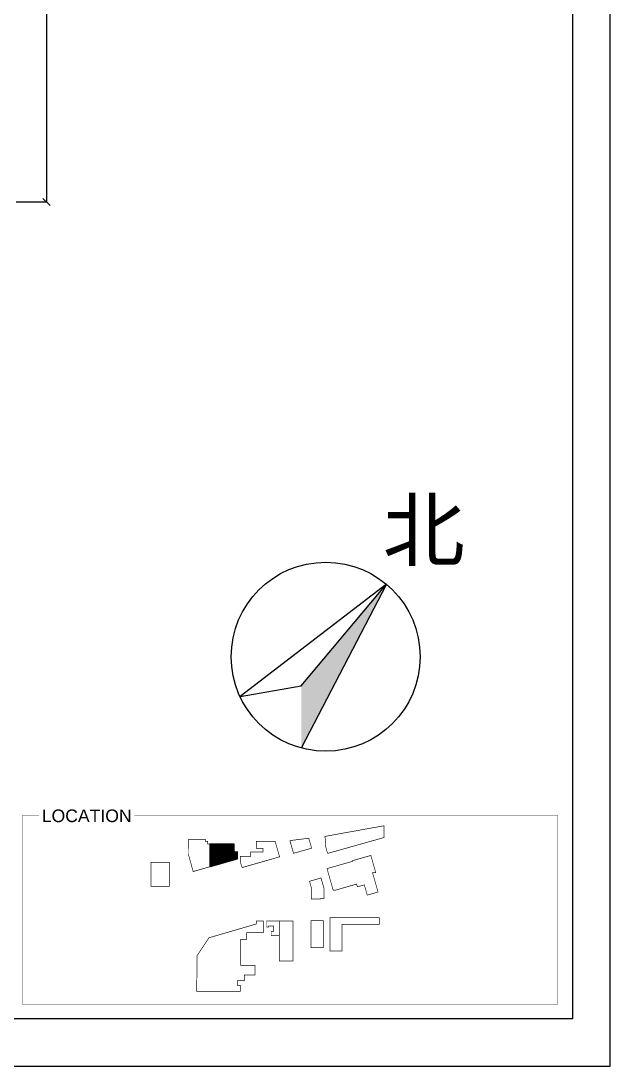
# Model space of a CAD drawing. Header units: inches. Extents: x -17552 to 25993, y -16862 to 13931.
# Drawn here: x 16287 to 25993, y -16862 to 354 of the extents above; entities that cross this region are included whole.
import ezdxf

# ---------------------------------------------------------------- set-up
doc = ezdxf.new("R2010")
doc.units = ezdxf.units.IN
doc.header["$MEASUREMENT"] = 0
doc.layers.add('DIM', color=3, linetype='Continuous')
doc.styles.add('3F_2017.02$0$H1', font='swisscl.ttf')
doc.styles.get("Standard").update_dxf_attribs({"font": 'arial.ttf'})
doc.dimstyles.new('DIM-200MM', dxfattribs={"dimtxt": 200, "dimasz": 120, "dimexe": 10, "dimexo": 10, "dimgap": 0.7, "dimtad": 1, "dimdec": 0, "dimrnd": 5, "dimzin": 1, "dimdsep": 46, "dimtxsty": 'Standard', "dimblk": 'OBLIQUE', "dimcen": 0.5, "dimdle": 1, "dimclrd": 256, "dimclre": 256, "dimclrt": 7, "dimaunit": 1, "dimadec": 0, "dimazin": 0, "dimtfac": 1, "dimtdec": 0, "dimtix": 1, "dimtmove": 2, "dimatfit": 3, "dimfxl": 0, "dimtolj": 1, "dimtzin": 1, "dimarcsym": 0})

# ---------------------------------------------------------------- blocks, each defined once
blk = doc.blocks.new('3F_2017.02$0$A$C11E260BE')
blk.add_hatch(color=256).paths.add_polyline_path([(5592, 3026), (8455, 1855), (2523, 8881)])
for p, q in [((5592, 3026), (2523, 8881)), ((2523, 8881), (8455, 1855)), ((2523, 8881), (4926, 5))]:
    blk.add_line(p, q)
at = {"ltscale": 0.1}
blk.add_line((4926, 5), (5592, 3026), dxfattribs=at)
blk.add_circle((4709, 4709), 4709)
at = {"style": '3F_2017.02$0$H1'}
blk.add_text('北', height=3000, rotation=67.6314, dxfattribs=at).set_placement((1339, 9169))
blk = doc.blocks.new('_Oblique')
at = {"color": 0, "linetype": 'ByBlock', "lineweight": -2}
blk.add_line((-0.5, -0.5), (0.5, 0.5), dxfattribs=at)
blk = doc.blocks.new('*D92')
at = {"layer": 'DEFPOINTS', "color": 0, "transparency": 16777216}
for p in [(12579, 9861), (15079, -2629), (16708, -2629)]:
    blk.add_point(p, dxfattribs=at)
at = {"layer": 'DIM', "lineweight": -2, "transparency": 16777216}
for p, q in [((16208, 9861), (16718, 9861)), ((16708, 9862), (16708, -2630)), ((16208, -2629), (16718, -2629))]:
    blk.add_line(p, q, dxfattribs=at)
at = {"layer": 'DIM', "lineweight": -2, "transparency": 16777216, "xscale": 120, "yscale": 120, "zscale": 120}
for p, rotation in [((16708, 9861), 90), ((16708, -2629), 270)]:
    blk.add_blockref('_Oblique', p, dxfattribs=dict(at, rotation=rotation))
at = {"layer": 'DIM', "color": 7, "transparency": 16777216, "insert": (16605, 3616), "char_height": 200, "attachment_point": 5, "rotation": 90}
blk.add_mtext('\\A1;12490', dxfattribs=at)

msp = doc.modelspace()

# ---------------------------------------------------------------- hatches: boundary and pattern name
at = {"ltscale": 300}
h = msp.add_hatch(dxfattribs=at)
h.set_pattern_fill('ANSI31', color=256)
h.set_pattern_definition([(45, (-8171.4997, 190.09618), (-0.08838834765, 0.08838834765), [])])
h.paths.add_polyline_path([(19401.6, -13202.4), (19399.6, -13578.7), (19855.6, -13448.2), (19855.6, -13331.4), (19801.6, -13331.4), (19801.6, -13202.4)])

# ---------------------------------------------------------------- linework, layer by layer
msp.add_lwpolyline([(-16930.1, 13153.4), (25371.4, 13153.4), (25371.4, -16084.3), (-16930.1, -16084.3)], close=True)
for points in [[(23919.8, -16861.9), (25993.4, -16861.9), (25993.4, 11857.4)], [(-17552.2, -14788.3), (-17552.2, -16861.9), (23919.8, -16861.9)]]:
    msp.add_lwpolyline(points)
at = {"const_width": 5.18}
msp.add_lwpolyline([(18154.5, -12734.6), (25131.4, -12734.6), (25131.4, -15844.3), (16307.6, -15844.3), (16307.6, -12734.6), (16587.3, -12734.6)], dxfattribs=at)
at = {"ltscale": 300, "const_width": 10.8, "elevation": 0}
msp.add_lwpolyline([(21306.1, -13242.9), (21339.4, -13359.2), (22270.6, -13096.8), (22270.6, -12902.8), (21297.6, -13078.5), (21306.1, -13242.9)], dxfattribs=at)
at = {"ltscale": 300, "const_width": 10.8}
for points in [[(19124, -13654.2), (19047.6, -13380.4), (19048.1, -13127.4), (19323.6, -13127.4), (19323.6, -13158.4), (19361.6, -13158.4), (19361.6, -13202.4), (19401.6, -13202.4), (19801.6, -13202.4), (19801.6, -13331.4), (19855.6, -13331.4), (19855.6, -13448.2), (19124.8, -13657.4)], [(19900.6, -13410.9), (19899.1, -13494.5), (19931.2, -13591.9), (20548.4, -13415.3), (20474.9, -13158.4), (20167.6, -13158.4), (20167.6, -13275.4), (20277.1, -13275.4), (20277.1, -13335.4), (20073.6, -13335.4), (20073.6, -13405.4), (19900.6, -13405.4)], [(21330.1, -13609.2), (21431.8, -13964.5), (21451.4, -13960.4), (21453.6, -13968.1), (21818, -13863.8), (21830.9, -13909), (21904.4, -13888), (21944.4, -13876.5), (21992.8, -14045.8), (22170.7, -13994.9), (22080.1, -13678.4), (22133.4, -13678.4), (22051.5, -13392.4), (21750.2, -13478.6), (21751.9, -13484.4), (21753, -13488.2)], [(18430.7, -13506.4), (18731.6, -13506.4), (18731.6, -13899.5), (18430.7, -13899.5)], [(21041.4, -13817.7), (21230.8, -13763.5), (21280.2, -13936.4), (21280.2, -14102.4), (21219.2, -14102.4), (21219.2, -14110.4), (21071, -14110.4), (21071, -13921.3)], [(20278.6, -14472.4), (20278.6, -14665.4), (20008.6, -14665.4), (20008.6, -14775.4), (19905.6, -14775.4), (19905.6, -15201.4), (20145.6, -15201.4), (20145.6, -15361.4), (19969.6, -15361.4), (19969.6, -15452.6), (19849.6, -15452.6), (19849.6, -15533.4), (19902.5, -15533.4), (19902.5, -15630.4), (19183.6, -15630.4), (19187.6, -15045.3), (19385.8, -14748.1), (20164.9, -14521), (20164.9, -14472.4)], [(20545.6, -14472.4), (20332.8, -14472.4), (20332.8, -14572.2), (20366.6, -14572.2), (20366.6, -14556.4), (20448.6, -14556.4), (20448.6, -14643.4), (20409.6, -14643.4), (20409.6, -14715.4), (20539.6, -14715.4), (20545.6, -14715.4)], [(20545.6, -14472.4), (20771.6, -14472.4), (20771.6, -15128.4), (20545.6, -15128.4)]]:
    msp.add_lwpolyline(points, close=True, dxfattribs=at)
msp.add_lwpolyline([(19401.6, -13202.4), (19399.6, -13578.4)], dxfattribs=at)
at = {"ltscale": 300, "const_width": 10.8, "elevation": 0}
for points in [[(20718.3, -13147.5), (20778.4, -13357.4), (21076.2, -13272.2), (21029.3, -13109.3)], [(21575.6, -14967.4), (21377.6, -14967.4), (21378.6, -14415.4), (22191.6, -14415.5), (22189.6, -14524.3), (21575.6, -14524.3)], [(21271.6, -14467.4), (21063.6, -14467.4), (21063.6, -14910.4), (21271.6, -14910.4)]]:
    msp.add_lwpolyline(points, close=True, dxfattribs=at)

# ---------------------------------------------------------------- block references
at = {"xscale": 0.3304800001910116, "yscale": 0.3304800001910116, "zscale": 0.3304800001910116, "rotation": 292.3685945217802}
msp.add_blockref('3F_2017.02$0$A$C11E260BE', (19276.3, -9272), dxfattribs=at)

# ---------------------------------------------------------------- texts
msp.add_text('LOCATION', height=207.36).set_placement((16630.3, -12843))

# ---------------------------------------------------------------- dimensions: what is measured, and where the dimension line sits
at = {"layer": 'DIM'}
dim = msp.add_linear_dim(base=(16708.1, -2629.2), p1=(12579.3, 9860.7), p2=(15079.3, -2629.2), angle=90, dimstyle='DIM-200MM', dxfattribs=at)
dim.commit()
dim.dimension.update_dxf_attribs({"geometry": '*D92', "text_midpoint": (16605.3, 3615.7)})

doc.saveas('drawing.dxf')
